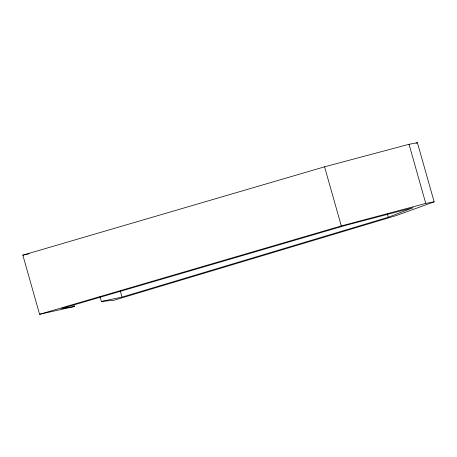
<?xml version="1.0" encoding="UTF-8"?>
<svg xmlns="http://www.w3.org/2000/svg" width="457" height="457" viewBox="0 0 457 457"><rect width="100%" height="100%" fill="white"/><g stroke="black" fill="none" stroke-linecap="round" stroke-linejoin="round"><path stroke-width="0.69" d="M100.02 296.679L101.368 301.437L122.002 297.13L388.29 217.246L413.014 207.712L346.143 225.198L61.506 308.538L74.428 306.516L73.851 304.476M416.076 143.19L417.418 142.704L434.15 201.845L396.03 215.635L113.759 300.306L101.368 301.437M74.428 306.516L39.582 314.296L22.85 255.155L324.567 166.816L409.026 144.286L417.418 142.704M39.582 314.296L341.299 225.952L425.764 203.428L434.15 201.845M22.85 255.155L29.122 253.755M409.026 144.286L425.764 203.428M387.33 213.847L388.29 217.246M324.567 166.816L341.299 225.952M120.271 291.012L122.002 297.13"/></g></svg>
